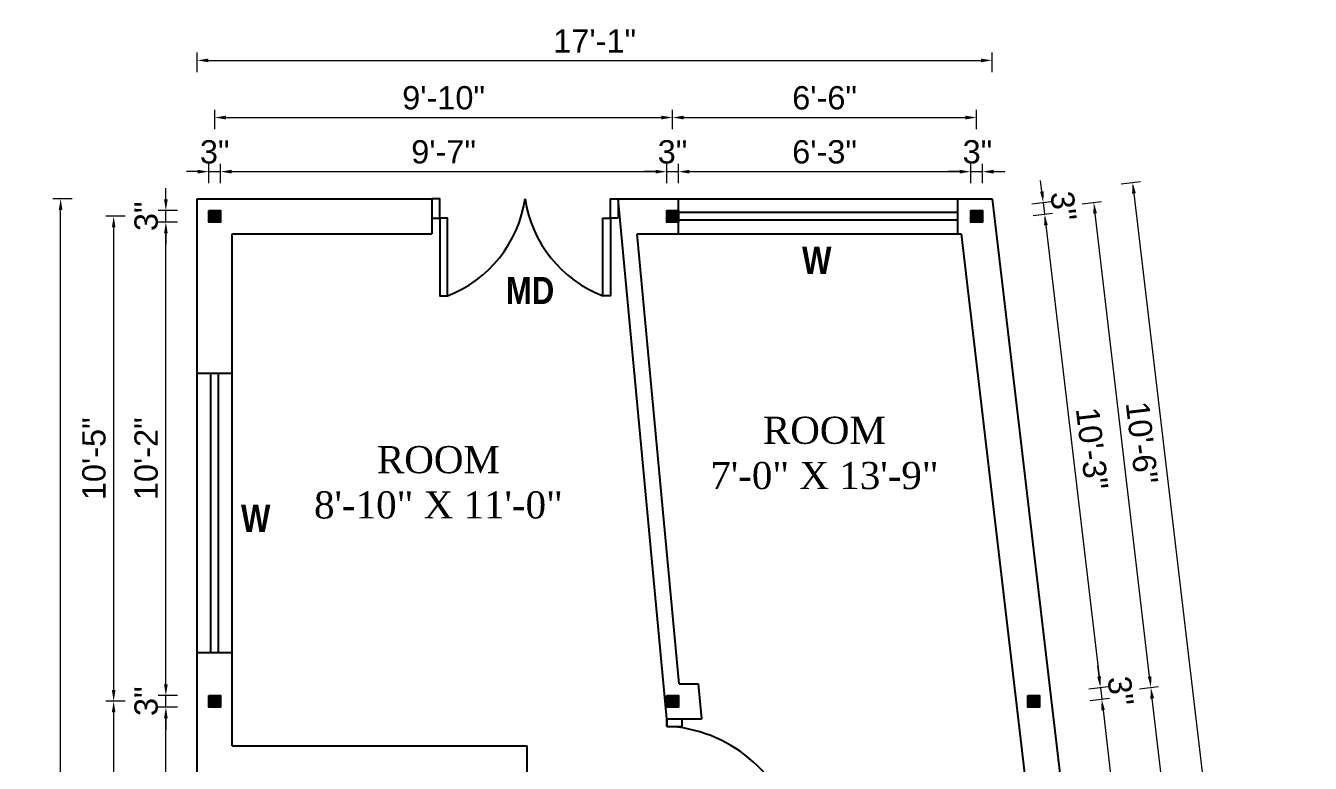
# Model space of a CAD drawing. Header units: inches. Extents: x 54699 to 80583, y -8431 to -3547.
# Drawn here: x 73884.2 to 74215.3, y -4913.8 to -4723.7 of the extents above; entities that cross this region are included whole.
import ezdxf

# ---------------------------------------------------------------- set-up
doc = ezdxf.new("R2010")
doc.units = ezdxf.units.IN
doc.header["$LTSCALE"] = 0.5
doc.header["$MEASUREMENT"] = 0
doc.header["$PDMODE"] = 66
doc.layers.add('DIMENSION', color=5, linetype='Continuous')
for name, color, linetype, lineweight in [('steps', 253, 'Continuous', 20), ('Toilet', 7, 'Continuous', 25), ('truss', 1, 'Continuous', 25)]:
    doc.layers.add(name, color=color, linetype=linetype, lineweight=lineweight)
doc.styles.add('Lettring Text', font='arial.ttf')
doc.styles.get("Standard").update_dxf_attribs({"font": 'arial.ttf'})
doc.dimstyles.new('Copy of Standard', dxfattribs={"dimtxt": 6, "dimasz": 2.875, "dimexe": 2, "dimexo": 4, "dimgap": 2, "dimtad": 1, "dimdec": 0, "dimrnd": 1, "dimzin": 0, "dimdsep": 46, "dimlunit": 4, "dimtxsty": 'Lettring Text', "dimcen": 0.1, "dimclrd": 7, "dimclre": 7, "dimclrt": 7, "dimazin": 0, "dimtfac": 0.645, "dimtdec": 0, "dimtmove": 1, "dimatfit": 0, "dimfxl": 3, "dimfxlon": 1, "dimtfillclr": 256, "dimtolj": 1, "dimtzin": 0, "dimlwd": -1, "dimlwe": -1, "dimarcsym": 2})
pattern_1 = [(45, (-0.5, 0), (-0.08838834765, 0.08838834765), [])]

# ---------------------------------------------------------------- blocks, each defined once
blk = doc.blocks.new('*D897')
at = {"layer": 'Defpoints', "color": 0, "ltscale": 0.5, "transparency": 16777216}
for p in [(73934.4, -4761.3), (73931.4, -4771.31), (73934.4, -4771.31)]:
    blk.add_point(p, dxfattribs=at)
at = {"layer": 'steps', "color": 7, "ltscale": 0.5, "transparency": 16777216}
for p, q in [((73931.4, -4764.3), (73931.4, -4759.3)), ((73934.4, -4764.3), (73934.4, -4759.3)), ((73928.52, -4761.3), (73925.65, -4761.3)), ((73931.4, -4761.3), (73934.4, -4761.3)), ((73937.27, -4761.3), (73940.15, -4761.3))]:
    blk.add_line(p, q, dxfattribs=at)
for points in [[(73928.52, -4760.82), (73928.52, -4761.78), (73931.4, -4761.3)], [(73937.27, -4760.82), (73937.27, -4761.78), (73934.4, -4761.3)]]:
    blk.add_solid(points, dxfattribs=at)
at = {"layer": 'steps', "color": 7, "ltscale": 0.5, "transparency": 16777216, "insert": (73932.9, -4756.23), "char_height": 6, "attachment_point": 5, "style": 'Lettring Text'}
blk.add_mtext('\\A1;3"', dxfattribs=at)
blk = doc.blocks.new('*D898')
at = {"layer": 'Defpoints', "color": 0, "transparency": 16777216}
for p in [(74049.4, -4761.3), (73934.4, -4771.31), (74049.4, -4771.31)]:
    blk.add_point(p, dxfattribs=at)
at = {"layer": 'steps', "color": 7, "transparency": 16777216}
for p, q in [((73934.4, -4764.3), (73934.4, -4759.3)), ((74049.4, -4764.3), (74049.4, -4759.3)), ((73937.27, -4761.3), (74046.52, -4761.3))]:
    blk.add_line(p, q, dxfattribs=at)
for points in [[(73937.27, -4760.82), (73937.27, -4761.78), (73934.4, -4761.3)], [(74046.52, -4760.82), (74046.52, -4761.78), (74049.4, -4761.3)]]:
    blk.add_solid(points, dxfattribs=at)
at = {"layer": 'steps', "color": 7, "transparency": 16777216, "insert": (73991.9, -4756.23), "char_height": 6, "attachment_point": 5, "style": 'Lettring Text'}
blk.add_mtext('\\A1;9\'-7"', dxfattribs=at)
blk = doc.blocks.new('*D899')
at = {"layer": 'Defpoints', "color": 0, "transparency": 16777216}
for p in [(74052.4, -4761.3), (74049.4, -4771.31), (74052.4, -4771.31)]:
    blk.add_point(p, dxfattribs=at)
at = {"layer": 'steps', "color": 7, "transparency": 16777216}
for p, q in [((74049.4, -4764.3), (74049.4, -4759.3)), ((74052.4, -4764.3), (74052.4, -4759.3)), ((74046.52, -4761.3), (74043.65, -4761.3)), ((74049.4, -4761.3), (74052.4, -4761.3)), ((74055.27, -4761.3), (74058.15, -4761.3))]:
    blk.add_line(p, q, dxfattribs=at)
for points in [[(74046.52, -4760.82), (74046.52, -4761.78), (74049.4, -4761.3)], [(74055.27, -4760.82), (74055.27, -4761.78), (74052.4, -4761.3)]]:
    blk.add_solid(points, dxfattribs=at)
at = {"layer": 'steps', "color": 7, "transparency": 16777216, "insert": (74050.9, -4756.23), "char_height": 6, "attachment_point": 5, "style": 'Lettring Text'}
blk.add_mtext('\\A1;3"', dxfattribs=at)
blk = doc.blocks.new('*D900')
at = {"layer": 'Defpoints', "color": 0, "transparency": 16777216}
for p in [(74127.77, -4761.3), (74052.4, -4771.31), (74127.77, -4771.31)]:
    blk.add_point(p, dxfattribs=at)
at = {"layer": 'steps', "color": 7, "transparency": 16777216}
for p, q in [((74052.4, -4764.3), (74052.4, -4759.3)), ((74127.77, -4764.3), (74127.77, -4759.3)), ((74055.27, -4761.3), (74124.9, -4761.3))]:
    blk.add_line(p, q, dxfattribs=at)
for points in [[(74055.27, -4760.82), (74055.27, -4761.78), (74052.4, -4761.3)], [(74124.9, -4760.82), (74124.9, -4761.78), (74127.77, -4761.3)]]:
    blk.add_solid(points, dxfattribs=at)
at = {"layer": 'steps', "color": 7, "transparency": 16777216, "insert": (74090.09, -4756.23), "char_height": 6, "attachment_point": 5, "style": 'Lettring Text'}
blk.add_mtext('\\A1;6\'-3"', dxfattribs=at)
blk = doc.blocks.new('*D901')
at = {"layer": 'Defpoints', "color": 0, "transparency": 16777216}
for p in [(74130.77, -4761.3), (74127.77, -4771.31), (74130.77, -4771.31)]:
    blk.add_point(p, dxfattribs=at)
at = {"layer": 'steps', "color": 7, "transparency": 16777216}
for p, q in [((74127.77, -4764.3), (74127.77, -4759.3)), ((74130.77, -4764.3), (74130.77, -4759.3)), ((74124.9, -4761.3), (74122.02, -4761.3)), ((74127.77, -4761.3), (74130.77, -4761.3)), ((74133.65, -4761.3), (74136.52, -4761.3))]:
    blk.add_line(p, q, dxfattribs=at)
for points in [[(74124.9, -4760.82), (74124.9, -4761.78), (74127.77, -4761.3)], [(74133.65, -4760.82), (74133.65, -4761.78), (74130.77, -4761.3)]]:
    blk.add_solid(points, dxfattribs=at)
at = {"layer": 'steps', "color": 7, "transparency": 16777216, "insert": (74129.49, -4756.23), "char_height": 6, "attachment_point": 5, "style": 'Lettring Text'}
blk.add_mtext('\\A1;3"', dxfattribs=at)
blk = doc.blocks.new('*D902')
at = {"layer": 'Defpoints', "color": 0, "transparency": 16777216}
for p in [(74050.9, -4747.35), (73932.9, -4772.81), (74050.9, -4772.81)]:
    blk.add_point(p, dxfattribs=at)
at = {"layer": 'steps', "color": 7, "transparency": 16777216}
for p, q in [((73932.9, -4750.35), (73932.9, -4745.35)), ((73935.77, -4747.35), (74048.02, -4747.35)), ((74050.9, -4750.35), (74050.9, -4745.35))]:
    blk.add_line(p, q, dxfattribs=at)
for points in [[(73935.77, -4746.87), (73935.77, -4747.83), (73932.9, -4747.35)], [(74048.02, -4746.87), (74048.02, -4747.83), (74050.9, -4747.35)]]:
    blk.add_solid(points, dxfattribs=at)
at = {"layer": 'steps', "color": 7, "transparency": 16777216, "insert": (73991.9, -4742.29), "char_height": 6, "attachment_point": 5, "style": 'Lettring Text'}
blk.add_mtext('\\A1;9\'-10"', dxfattribs=at)
blk = doc.blocks.new('*D903')
at = {"layer": 'Defpoints', "color": 0, "transparency": 16777216}
for p in [(74129.27, -4747.35), (74050.9, -4772.81), (74129.27, -4772.81)]:
    blk.add_point(p, dxfattribs=at)
at = {"layer": 'steps', "color": 7, "transparency": 16777216}
for p, q in [((74050.9, -4750.35), (74050.9, -4745.35)), ((74053.77, -4747.35), (74126.4, -4747.35)), ((74129.27, -4750.35), (74129.27, -4745.35))]:
    blk.add_line(p, q, dxfattribs=at)
for points in [[(74053.77, -4746.87), (74053.77, -4747.83), (74050.9, -4747.35)], [(74126.4, -4746.87), (74126.4, -4747.83), (74129.27, -4747.35)]]:
    blk.add_solid(points, dxfattribs=at)
at = {"layer": 'steps', "color": 7, "transparency": 16777216, "insert": (74090.09, -4742.29), "char_height": 6, "attachment_point": 5, "style": 'Lettring Text'}
blk.add_mtext('\\A1;6\'-6"', dxfattribs=at)
blk = doc.blocks.new('*D904')
at = {"layer": 'Defpoints', "color": 0, "transparency": 16777216}
for p in [(74133.27, -4732.62), (73928.4, -4768.31), (74133.27, -4768.31)]:
    blk.add_point(p, dxfattribs=at)
at = {"layer": 'steps', "color": 7, "transparency": 16777216}
for p, q in [((73928.4, -4735.62), (73928.4, -4730.62)), ((74133.27, -4735.62), (74133.27, -4730.62)), ((73931.27, -4732.62), (74130.4, -4732.62))]:
    blk.add_line(p, q, dxfattribs=at)
for points in [[(73931.27, -4732.14), (73931.27, -4733.1), (73928.4, -4732.62)], [(74130.4, -4732.14), (74130.4, -4733.1), (74133.27, -4732.62)]]:
    blk.add_solid(points, dxfattribs=at)
at = {"layer": 'steps', "color": 7, "transparency": 16777216, "insert": (74030.84, -4727.61), "char_height": 6, "attachment_point": 5, "style": 'Lettring Text'}
blk.add_mtext('\\A1;17\'-1"', dxfattribs=at)
blk = doc.blocks.new('*D916')
at = {"layer": 'Defpoints', "color": 0, "transparency": 16777216}
for p in [(73920.31, -4899.31), (73931.4, -4899.31), (73931.4, -4983.31)]:
    blk.add_point(p, dxfattribs=at)
at = {"layer": 'steps', "color": 7, "transparency": 16777216}
for p, q in [((73923.31, -4899.31), (73918.31, -4899.31)), ((73920.31, -4980.44), (73920.31, -4902.19)), ((73923.31, -4983.31), (73918.31, -4983.31))]:
    blk.add_line(p, q, dxfattribs=at)
for points in [[(73919.83, -4902.19), (73920.79, -4902.19), (73920.31, -4899.31)], [(73919.83, -4980.44), (73920.79, -4980.44), (73920.31, -4983.31)]]:
    blk.add_solid(points, dxfattribs=at)
at = {"layer": 'steps', "color": 7, "transparency": 16777216, "insert": (73915.31, -4941.31), "char_height": 6, "attachment_point": 5, "rotation": 90, "style": 'Lettring Text'}
blk.add_mtext("\\A1;7'", dxfattribs=at)
blk = doc.blocks.new('*D917')
at = {"layer": 'Defpoints', "color": 0, "transparency": 16777216}
for p in [(73920.31, -4896.31), (73931.4, -4896.31), (73931.4, -4899.31)]:
    blk.add_point(p, dxfattribs=at)
at = {"layer": 'steps', "color": 7, "transparency": 16777216}
for p, q in [((73920.31, -4893.44), (73920.31, -4890.56)), ((73923.31, -4896.31), (73918.31, -4896.31)), ((73920.31, -4899.31), (73920.31, -4896.31)), ((73923.31, -4899.31), (73918.31, -4899.31)), ((73920.31, -4902.19), (73920.31, -4905.06))]:
    blk.add_line(p, q, dxfattribs=at)
for points in [[(73919.83, -4893.44), (73920.79, -4893.44), (73920.31, -4896.31)], [(73919.83, -4902.19), (73920.79, -4902.19), (73920.31, -4899.31)]]:
    blk.add_solid(points, dxfattribs=at)
at = {"layer": 'steps', "color": 7, "transparency": 16777216, "insert": (73915.25, -4897.81), "char_height": 6, "attachment_point": 5, "rotation": 90, "style": 'Lettring Text'}
blk.add_mtext('\\A1;3"', dxfattribs=at)
blk = doc.blocks.new('*D918')
at = {"layer": 'Defpoints', "color": 0, "transparency": 16777216}
for p in [(73920.31, -4774.31), (73931.4, -4774.31), (73931.4, -4896.31)]:
    blk.add_point(p, dxfattribs=at)
at = {"layer": 'steps', "color": 7, "transparency": 16777216}
for p, q in [((73923.31, -4774.31), (73918.31, -4774.31)), ((73920.31, -4893.44), (73920.31, -4777.19)), ((73923.31, -4896.31), (73918.31, -4896.31))]:
    blk.add_line(p, q, dxfattribs=at)
for points in [[(73919.83, -4777.19), (73920.79, -4777.19), (73920.31, -4774.31)], [(73919.83, -4893.44), (73920.79, -4893.44), (73920.31, -4896.31)]]:
    blk.add_solid(points, dxfattribs=at)
at = {"layer": 'steps', "color": 7, "transparency": 16777216, "insert": (73915.25, -4835.31), "char_height": 6, "attachment_point": 5, "rotation": 90, "style": 'Lettring Text'}
blk.add_mtext('\\A1;10\'-2"', dxfattribs=at)
blk = doc.blocks.new('*D919')
at = {"layer": 'Defpoints', "color": 0, "transparency": 16777216}
for p in [(73920.31, -4771.31), (73931.4, -4771.31), (73931.4, -4774.31)]:
    blk.add_point(p, dxfattribs=at)
at = {"layer": 'steps', "color": 7, "transparency": 16777216}
for p, q in [((73920.31, -4768.44), (73920.31, -4765.56)), ((73923.31, -4771.31), (73918.31, -4771.31)), ((73923.31, -4774.31), (73918.31, -4774.31)), ((73920.31, -4774.31), (73920.31, -4771.31)), ((73920.31, -4777.19), (73920.31, -4780.06))]:
    blk.add_line(p, q, dxfattribs=at)
for points in [[(73919.83, -4768.44), (73920.79, -4768.44), (73920.31, -4771.31)], [(73919.83, -4777.19), (73920.79, -4777.19), (73920.31, -4774.31)]]:
    blk.add_solid(points, dxfattribs=at)
at = {"layer": 'steps', "color": 7, "transparency": 16777216, "insert": (73915.25, -4772.81), "char_height": 6, "attachment_point": 5, "rotation": 90, "style": 'Lettring Text'}
blk.add_mtext('\\A1;3"', dxfattribs=at)
blk = doc.blocks.new('*D921')
at = {"layer": 'Defpoints', "color": 0, "transparency": 16777216}
for p in [(73906.86, -4897.81), (73932.9, -4897.81), (73932.9, -4984.81)]:
    blk.add_point(p, dxfattribs=at)
at = {"layer": 'steps', "color": 7, "transparency": 16777216}
for p, q in [((73909.86, -4897.81), (73904.86, -4897.81)), ((73906.86, -4981.94), (73906.86, -4900.69)), ((73909.86, -4984.81), (73904.86, -4984.81))]:
    blk.add_line(p, q, dxfattribs=at)
for points in [[(73906.39, -4900.69), (73907.34, -4900.69), (73906.86, -4897.81)], [(73906.39, -4981.94), (73907.34, -4981.94), (73906.86, -4984.81)]]:
    blk.add_solid(points, dxfattribs=at)
at = {"layer": 'steps', "color": 7, "transparency": 16777216, "insert": (73901.8, -4941.31), "char_height": 6, "attachment_point": 5, "rotation": 90, "style": 'Lettring Text'}
blk.add_mtext('\\A1;7\'-3"', dxfattribs=at)
blk = doc.blocks.new('*D922')
at = {"layer": 'Defpoints', "color": 0, "transparency": 16777216}
for p in [(73906.86, -4772.81), (73932.9, -4772.81), (73932.9, -4897.81)]:
    blk.add_point(p, dxfattribs=at)
at = {"layer": 'steps', "color": 7, "transparency": 16777216}
for p, q in [((73909.86, -4772.81), (73904.86, -4772.81)), ((73906.86, -4894.94), (73906.86, -4775.69)), ((73909.86, -4897.81), (73904.86, -4897.81))]:
    blk.add_line(p, q, dxfattribs=at)
for points in [[(73906.39, -4775.69), (73907.34, -4775.69), (73906.86, -4772.81)], [(73906.39, -4894.94), (73907.34, -4894.94), (73906.86, -4897.81)]]:
    blk.add_solid(points, dxfattribs=at)
at = {"layer": 'steps', "color": 7, "transparency": 16777216, "insert": (73901.8, -4835.31), "char_height": 6, "attachment_point": 5, "rotation": 90, "style": 'Lettring Text'}
blk.add_mtext('\\A1;10\'-5"', dxfattribs=at)
blk = doc.blocks.new('*D923')
at = {"layer": 'Defpoints', "color": 0, "transparency": 16777216}
for p in [(73893.19, -4768.31), (73928.4, -4768.31), (73928.4, -5140.31)]:
    blk.add_point(p, dxfattribs=at)
at = {"layer": 'steps', "color": 7, "transparency": 16777216}
for p, q in [((73896.19, -4768.31), (73891.19, -4768.31)), ((73893.19, -5137.44), (73893.19, -4771.19)), ((73896.19, -5140.31), (73891.19, -5140.31))]:
    blk.add_line(p, q, dxfattribs=at)
for points in [[(73892.71, -4771.19), (73893.66, -4771.19), (73893.19, -4768.31)], [(73892.71, -5137.44), (73893.66, -5137.44), (73893.19, -5140.31)]]:
    blk.add_solid(points, dxfattribs=at)
at = {"layer": 'steps', "color": 7, "transparency": 16777216, "insert": (73888.12, -4954.31), "char_height": 6, "attachment_point": 5, "rotation": 90, "style": 'Lettring Text'}
blk.add_mtext("\\A1;31'", dxfattribs=at)
blk = doc.blocks.new('*D925')
at = {"layer": 'Defpoints', "color": 0, "transparency": 16777216}
for p in [(74129.09, -4771.31), (74129.45, -4774.31), (74146.81, -4772.27)]:
    blk.add_point(p, dxfattribs=at)
at = {"layer": 'steps', "color": 7, "transparency": 16777216}
for p, q in [((74146.12, -4766.41), (74145.78, -4763.56)), ((74143.48, -4769.62), (74148.44, -4769.03)), ((74146.46, -4769.27), (74146.81, -4772.27)), ((74143.83, -4772.62), (74148.8, -4772.03)), ((74147.15, -4775.12), (74147.48, -4777.98))]:
    blk.add_line(p, q, dxfattribs=at)
for points in [[(74146.6, -4766.35), (74145.64, -4766.47), (74146.46, -4769.27)], [(74147.62, -4775.07), (74146.67, -4775.18), (74146.81, -4772.27)]]:
    blk.add_solid(points, dxfattribs=at)
at = {"layer": 'steps', "color": 7, "transparency": 16777216, "insert": (74151.66, -4770.17), "char_height": 6, "attachment_point": 5, "rotation": 276.7164, "style": 'Lettring Text'}
blk.add_mtext('\\A1;3"', dxfattribs=at)
blk = doc.blocks.new('*D926')
at = {"layer": 'Defpoints', "color": 0, "transparency": 16777216}
for p in [(74129.45, -4774.31), (74143.82, -4896.31), (74161.18, -4894.27)]:
    blk.add_point(p, dxfattribs=at)
at = {"layer": 'steps', "color": 7, "transparency": 16777216}
for p, q in [((74143.83, -4772.62), (74148.8, -4772.03)), ((74147.15, -4775.12), (74160.84, -4891.41)), ((74158.2, -4894.62), (74163.16, -4894.03))]:
    blk.add_line(p, q, dxfattribs=at)
for points in [[(74147.62, -4775.07), (74146.67, -4775.18), (74146.81, -4772.27)], [(74161.32, -4891.35), (74160.36, -4891.47), (74161.18, -4894.27)]]:
    blk.add_solid(points, dxfattribs=at)
at = {"layer": 'steps', "color": 7, "transparency": 16777216, "insert": (74159.02, -4832.67), "char_height": 6, "attachment_point": 5, "rotation": 276.7164, "style": 'Lettring Text'}
blk.add_mtext('\\A1;10\'-3"', dxfattribs=at)
blk = doc.blocks.new('*D927')
at = {"layer": 'Defpoints', "color": 0, "transparency": 16777216}
for p in [(74143.82, -4896.31), (74144.17, -4899.31), (74161.53, -4897.27)]:
    blk.add_point(p, dxfattribs=at)
at = {"layer": 'steps', "color": 7, "transparency": 16777216}
for p, q in [((74160.84, -4891.41), (74160.5, -4888.56)), ((74158.2, -4894.62), (74163.16, -4894.03)), ((74158.55, -4897.62), (74163.52, -4897.03)), ((74161.18, -4894.27), (74161.53, -4897.27)), ((74161.87, -4900.12), (74162.2, -4902.98))]:
    blk.add_line(p, q, dxfattribs=at)
for points in [[(74161.32, -4891.35), (74160.36, -4891.47), (74161.18, -4894.27)], [(74162.34, -4900.07), (74161.39, -4900.18), (74161.53, -4897.27)]]:
    blk.add_solid(points, dxfattribs=at)
at = {"layer": 'steps', "color": 7, "transparency": 16777216, "insert": (74166.38, -4895.17), "char_height": 6, "attachment_point": 5, "rotation": 276.7164, "style": 'Lettring Text'}
blk.add_mtext('\\A1;3"', dxfattribs=at)
blk = doc.blocks.new('*D928')
at = {"layer": 'Defpoints', "color": 0, "transparency": 16777216}
for p in [(74144.17, -4899.31), (74171.42, -4981.27), (74154.06, -4983.31)]:
    blk.add_point(p, dxfattribs=at)
at = {"layer": 'steps', "color": 7, "transparency": 16777216}
for p, q in [((74158.55, -4897.62), (74163.52, -4897.03)), ((74161.87, -4900.12), (74171.09, -4978.41)), ((74168.44, -4981.62), (74173.41, -4981.03))]:
    blk.add_line(p, q, dxfattribs=at)
for points in [[(74162.34, -4900.07), (74161.39, -4900.18), (74161.53, -4897.27)], [(74171.56, -4978.35), (74170.61, -4978.47), (74171.42, -4981.27)]]:
    blk.add_solid(points, dxfattribs=at)
at = {"layer": 'steps', "color": 7, "transparency": 16777216, "insert": (74171.45, -4938.68), "char_height": 6, "attachment_point": 5, "rotation": 276.7164, "style": 'Lettring Text'}
blk.add_mtext('\\A1;7\'-1"', dxfattribs=at)
blk = doc.blocks.new('*D932')
at = {"layer": 'Defpoints', "color": 0, "transparency": 16777216}
for p in [(74174.21, -4894.25), (74143.99, -4897.81), (74154.24, -4984.81)]:
    blk.add_point(p, dxfattribs=at)
at = {"layer": 'steps', "color": 7, "transparency": 16777216}
for p, q in [((74171.23, -4894.6), (74176.2, -4894.02)), ((74184.12, -4978.4), (74174.55, -4897.11)), ((74181.47, -4981.6), (74186.44, -4981.02))]:
    blk.add_line(p, q, dxfattribs=at)
for points in [[(74175.02, -4897.05), (74174.07, -4897.16), (74174.21, -4894.25)], [(74184.59, -4978.34), (74183.64, -4978.45), (74184.45, -4981.25)]]:
    blk.add_solid(points, dxfattribs=at)
at = {"layer": 'steps', "color": 7, "transparency": 16777216, "insert": (74184.3, -4937.17), "char_height": 6, "attachment_point": 5, "rotation": 276.7164, "style": 'Lettring Text'}
blk.add_mtext('\\A1;7\'-4"', dxfattribs=at)
blk = doc.blocks.new('*D933')
at = {"layer": 'Defpoints', "color": 0, "transparency": 16777216}
for p in [(74159.49, -4769.25), (74129.27, -4772.81), (74143.99, -4897.81)]:
    blk.add_point(p, dxfattribs=at)
at = {"layer": 'steps', "color": 7, "transparency": 16777216}
for p, q in [((74156.51, -4769.6), (74161.47, -4769.02)), ((74173.87, -4891.4), (74159.82, -4772.11)), ((74171.23, -4894.6), (74176.2, -4894.02))]:
    blk.add_line(p, q, dxfattribs=at)
for points in [[(74160.3, -4772.05), (74159.35, -4772.16), (74159.49, -4769.25)], [(74174.35, -4891.34), (74173.4, -4891.45), (74174.21, -4894.25)]]:
    blk.add_solid(points, dxfattribs=at)
at = {"layer": 'steps', "color": 7, "transparency": 16777216, "insert": (74171.88, -4831.16), "char_height": 6, "attachment_point": 5, "rotation": 276.7164, "style": 'Lettring Text'}
blk.add_mtext('\\A1;10\'-6"', dxfattribs=at)
blk = doc.blocks.new('*D934')
at = {"layer": 'Defpoints', "color": 0, "transparency": 16777216}
for p in [(74133.27, -4768.31), (74213.3, -5136.05), (74177.08, -5140.31)]:
    blk.add_point(p, dxfattribs=at)
at = {"layer": 'steps', "color": 7, "transparency": 16777216}
for p, q in [((74166.51, -4764.4), (74171.48, -4763.81)), ((74169.83, -4766.9), (74212.97, -5133.19)), ((74210.32, -5136.4), (74215.29, -5135.81))]:
    blk.add_line(p, q, dxfattribs=at)
for points in [[(74170.31, -4766.84), (74169.35, -4766.96), (74169.49, -4764.05)], [(74213.44, -5133.13), (74212.49, -5133.25), (74213.3, -5136.05)]]:
    blk.add_solid(points, dxfattribs=at)
at = {"layer": 'steps', "color": 7, "transparency": 16777216, "insert": (74196.43, -4949.45), "char_height": 6, "attachment_point": 5, "rotation": 276.7164, "style": 'Lettring Text'}
blk.add_mtext('\\A1;31\'-3"', dxfattribs=at)

msp = doc.modelspace()

# ---------------------------------------------------------------- hatches: boundary and pattern name
at = {"layer": 'Toilet'}
h = msp.add_hatch(dxfattribs=at)
h.set_pattern_fill('ANSI31', color=256)
h.paths.add_polyline_path([(73931.4, -4771.31), (73931.4, -4774.31), (73934.4, -4774.31), (73934.4, -4771.31)])
h = msp.add_hatch(dxfattribs=at)
h.set_pattern_fill('ANSI31', color=256)
h.set_pattern_definition(pattern_1)
h.paths.add_polyline_path([(74049.4, -4774.31), (74052.4, -4774.31), (74052.4, -4771.31), (74049.4, -4771.31)])
h = msp.add_hatch(dxfattribs=at)
h.set_pattern_fill('ANSI31', color=256)
h.paths.add_polyline_path([(74130.77, -4771.31), (74127.77, -4771.31), (74127.77, -4774.31), (74130.77, -4774.31)])
h = msp.add_hatch(dxfattribs=at)
h.set_pattern_fill('ANSI31', color=256)
h.paths.add_polyline_path([(73934.4, -4896.31), (73931.4, -4896.31), (73931.4, -4899.31), (73934.4, -4899.31)])
h = msp.add_hatch(dxfattribs=at)
h.set_pattern_fill('ANSI31', color=256)
h.set_pattern_definition(pattern_1)
h.paths.add_polyline_path([(74052.4, -4899.31), (74052.4, -4896.31), (74049.4, -4896.31), (74049.4, -4899.31)])
h = msp.add_hatch(dxfattribs=at)
h.set_pattern_fill('ANSI31', color=256)
h.paths.add_polyline_path([(74145.49, -4896.31), (74142.49, -4896.31), (74142.49, -4899.31), (74145.49, -4899.31)])

# ---------------------------------------------------------------- linework, layer by layer
at = {"layer": 'DIMENSION', "ltscale": 7}
for p, q in [((74052.4, -4777.31), (74052.4, -4768.31)), ((74124.4, -4777.31), (74124.4, -4768.31)), ((74124.4, -4771.81), (74052.4, -4771.81)), ((74124.4, -4773.81), (74052.4, -4773.81)), ((73937.4, -4813.31), (73928.4, -4813.31)), ((73931.9, -4885.31), (73931.9, -4813.31)), ((73933.9, -4885.31), (73933.9, -4813.31)), ((73937.4, -4885.31), (73928.4, -4885.31)), ((74049.4, -4904.31), (74049.4, -4902.31)), ((74053.4, -4904.31), (74053.4, -4902.31)), ((74049.4, -4904.31), (74053.4, -4904.31))]:
    msp.add_line(p, q, dxfattribs=at)
for points in [[(73988.9, -4773.31), (73990.9, -4773.31), (73990.9, -4768.31), (73988.9, -4768.31)], [(74036.9, -4773.31), (74034.9, -4773.31), (74034.9, -4768.31), (74036.9, -4768.31)], [(73990.9, -4773.31), (73990.9, -4793.31), (73992.9, -4793.31), (73992.9, -4773.31)], [(74034.9, -4773.31), (74034.9, -4793.31), (74032.9, -4793.31), (74032.9, -4773.31)]]:
    msp.add_lwpolyline(points, close=True, dxfattribs=at)
for centre, radius, start, end in [((73981.37, -4763.59), 31.88, 291.198, 351.4824), ((74044.43, -4763.59), 31.88, 188.5176, 248.802), ((74047.5, -4940.4), 36.23, 10.9657, 84.9754)]:
    msp.add_arc(centre, radius, start, end, dxfattribs=at)
at = {"layer": 'Toilet'}
for p, q in [((73928.4, -5140.31), (73928.4, -4768.31)), ((73928.4, -4768.31), (73988.9, -4768.31)), ((73988.9, -4768.31), (73988.9, -4777.31)), ((74036.9, -4768.31), (74133.27, -4768.31)), ((74049.4, -4902.31), (74036.9, -4768.31)), ((74133.27, -4768.31), (74177.08, -5140.31)), ((73937.4, -4909.31), (73937.4, -4777.31)), ((73937.4, -4777.31), (73988.9, -4777.31)), ((74041.76, -4777.31), (74125.27, -4777.31)), ((74052.58, -4893.31), (74041.76, -4777.31)), ((74125.27, -4777.31), (74144.82, -4943.31)), ((74052.58, -4893.31), (74057.6, -4893.31)), ((74058.44, -4902.31), (74057.6, -4893.31)), ((74049.4, -4902.31), (74049.4, -4904.31)), ((74049.4, -4902.31), (74053.4, -4902.31)), ((74049.4, -4902.31), (74058.44, -4902.31)), ((73937.4, -4909.31), (74013.4, -4909.31)), ((74013.4, -4948.31), (74013.4, -4909.31))]:
    msp.add_line(p, q, dxfattribs=at)
for points in [[(73931.4, -4771.31), (73934.4, -4771.31), (73934.4, -4774.31), (73931.4, -4774.31)], [(74049.4, -4771.31), (74052.4, -4771.31), (74052.4, -4774.31), (74049.4, -4774.31)], [(74127.77, -4771.31), (74130.77, -4771.31), (74130.77, -4774.31), (74127.77, -4774.31)], [(73931.4, -4896.31), (73934.4, -4896.31), (73934.4, -4899.31), (73931.4, -4899.31)], [(74049.4, -4896.31), (74052.4, -4896.31), (74052.4, -4899.31), (74049.4, -4899.31)], [(74142.49, -4896.31), (74145.49, -4896.31), (74145.49, -4899.31), (74142.49, -4899.31)]]:
    msp.add_lwpolyline(points, close=True, dxfattribs=at)
at = {"layer": 'truss', "ltscale": 7}
msp.add_line((74049.4, -4902.31), (74053.4, -4902.31), dxfattribs=at)

# ---------------------------------------------------------------- texts
at = {"layer": 'steps', "color": 7, "ltscale": 0.3, "char_height": 7, "attachment_point": 2}
for s, insert, width in [('{\\fTechnic|b1|i0|c2|p2;W}', (74088.08, -4780.67), 55.268), ('{\\fTechnic|b1|i0|c2|p2;MD}', (74014.18, -4788.42), 55.268), ('{\\fTimes New Roman|b0|i0|c0|p18;ROOM \\P7\'-0" X 13\'-9"}', (74090.06, -4824.46), 72.8187), ('{\\fTimes New Roman|b0|i0|c0|p18;ROOM \\P8\'-10" X 11\'-0"}', (73990.57, -4832.03), 72.8187), ('{\\fTechnic|b1|i0|c2|p2;W}', (73943.46, -4847.18), 55.268)]:
    msp.add_mtext(s, dxfattribs=dict(at, insert=insert, width=width))

# ---------------------------------------------------------------- dimensions: what is measured, and where the dimension line sits
at = {"layer": 'steps'}
for base, p1, p2, picture, middle in [((74133.27, -4732.62), (73928.4, -4768.31), (74133.27, -4768.31), '*D904', (74030.84, -4727.61)), ((74050.9, -4747.35), (73932.9, -4772.81), (74050.9, -4772.81), '*D902', (73991.9, -4742.29)), ((74129.27, -4747.35), (74050.9, -4772.81), (74129.27, -4772.81), '*D903', (74090.09, -4742.29)), ((74049.4, -4761.3), (73934.4, -4771.31), (74049.4, -4771.31), '*D898', (73991.9, -4756.23)), ((74127.77, -4761.3), (74052.4, -4771.31), (74127.77, -4771.31), '*D900', (74090.09, -4756.23))]:
    dim = msp.add_linear_dim(base=base, p1=p1, p2=p2, dimstyle='Copy of Standard', dxfattribs=at)
    dim.commit()
    dim.dimension.update_dxf_attribs({"geometry": picture, "text_midpoint": middle})
at = {"layer": 'steps', "ltscale": 0.5}
dim = msp.add_linear_dim(base=(73934.4, -4761.3), p1=(73931.4, -4771.31), p2=(73934.4, -4771.31), dimstyle='Copy of Standard', dxfattribs=at)
dim.commit()
dim.dimension.update_dxf_attribs({"geometry": '*D897', "text_midpoint": (73932.9, -4761.3), "dimtype": 160})
at = {"layer": 'steps'}
for base, p1, p2, picture, middle in [((74052.4, -4761.3), (74049.4, -4771.31), (74052.4, -4771.31), '*D899', (74050.9, -4761.3)), ((74130.77, -4761.3), (74127.77, -4771.31), (74130.77, -4771.31), '*D901', (74129.49, -4761.3))]:
    dim = msp.add_linear_dim(base=base, p1=p1, p2=p2, dimstyle='Copy of Standard', dxfattribs=at)
    dim.commit()
    dim.dimension.update_dxf_attribs({"geometry": picture, "text_midpoint": middle, "dimtype": 160})
for base, p1, p2, angle, picture, middle, dimtype in [((74146.81, -4772.27), (74129.09, -4771.31), (74129.45, -4774.31), 276.7164, '*D925', (74146.63, -4770.77), 161), ((73920.31, -4771.31), (73931.4, -4774.31), (73931.4, -4771.31), 90, '*D919', (73920.31, -4772.81), 160), ((74161.53, -4897.27), (74143.82, -4896.31), (74144.17, -4899.31), 96.7164, '*D927', (74161.35, -4895.77), 160), ((73920.31, -4896.31), (73931.4, -4899.31), (73931.4, -4896.31), 90, '*D917', (73920.31, -4897.81), 160)]:
    dim = msp.add_linear_dim(base=base, p1=p1, p2=p2, angle=angle, dimstyle='Copy of Standard', dxfattribs=at)
    dim.commit()
    dim.dimension.update_dxf_attribs({"geometry": picture, "text_midpoint": middle, "dimtype": dimtype})
dim = msp.add_aligned_dim(p1=(74133.27, -4768.31), p2=(74177.08, -5140.31), distance=36.47, dimstyle='Copy of Standard', dxfattribs=at)
dim.commit()
dim.dimension.update_dxf_attribs({"geometry": '*D934', "text_midpoint": (74196.43, -4949.45)})
for base, p1, p2, angle, picture, middle in [((73893.19, -4768.31), (73928.4, -5140.31), (73928.4, -4768.31), 90, '*D923', (73888.12, -4954.31)), ((74159.49, -4769.25), (74143.99, -4897.81), (74129.27, -4772.81), 276.7164, '*D933', (74171.88, -4831.16)), ((73906.86, -4772.81), (73932.9, -4897.81), (73932.9, -4772.81), 90, '*D922', (73901.8, -4835.31)), ((73920.31, -4774.31), (73931.4, -4896.31), (73931.4, -4774.31), 90, '*D918', (73915.25, -4835.31)), ((74161.18, -4894.27), (74129.45, -4774.31), (74143.82, -4896.31), 96.7164, '*D926', (74159.02, -4832.67)), ((74174.21, -4894.25), (74154.24, -4984.81), (74143.99, -4897.81), 276.7164, '*D932', (74184.3, -4937.17)), ((74171.42, -4981.27), (74144.17, -4899.31), (74154.06, -4983.31), 96.7164, '*D928', (74171.45, -4938.68)), ((73906.86, -4897.81), (73932.9, -4984.81), (73932.9, -4897.81), 90, '*D921', (73901.8, -4941.31)), ((73920.31, -4899.31), (73931.4, -4983.31), (73931.4, -4899.31), 90, '*D916', (73915.31, -4941.31))]:
    dim = msp.add_linear_dim(base=base, p1=p1, p2=p2, angle=angle, dimstyle='Copy of Standard', dxfattribs=at)
    dim.commit()
    dim.dimension.update_dxf_attribs({"geometry": picture, "text_midpoint": middle})

doc.saveas('drawing.dxf')
